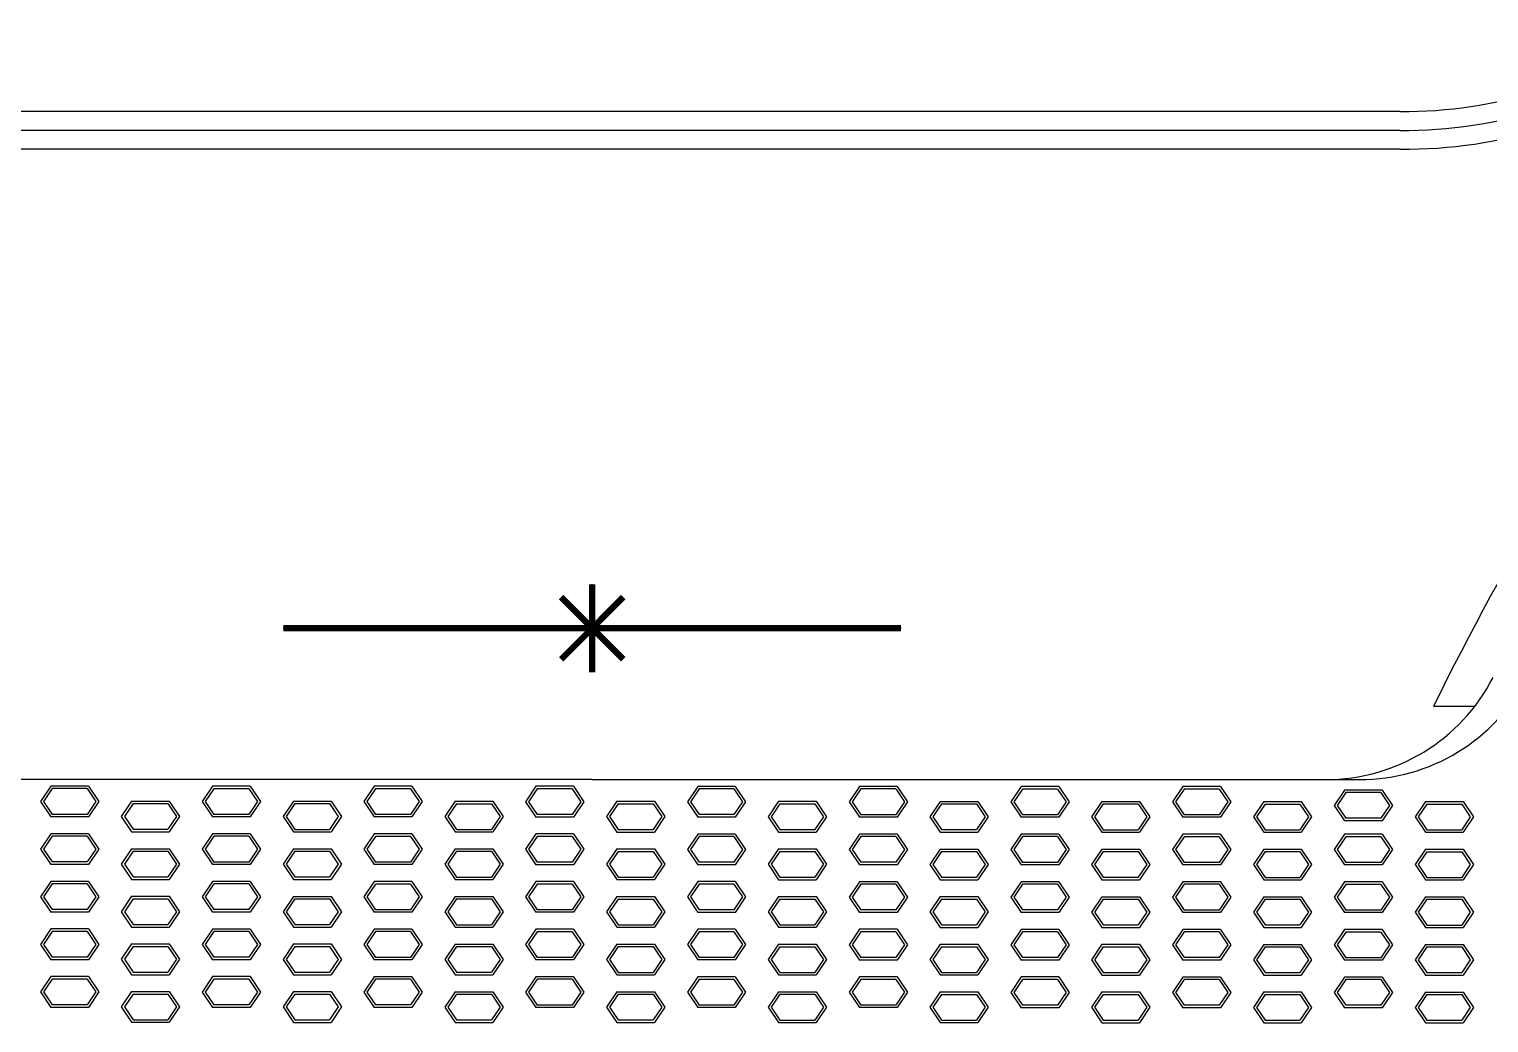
# Model space of a CAD drawing. Header units: millimetres. Extents: x 168688 to 2678837, y 85399 to 2034583.
# Drawn here: x 350536 to 466818, y 1687610 to 1766730 of the extents above; entities that cross this region are included whole.
import ezdxf

# ---------------------------------------------------------------- set-up
doc = ezdxf.new("R2010")
doc.units = ezdxf.units.MM

msp = doc.modelspace()

# ---------------------------------------------------------------- linework, layer by layer
for p, q in [((459755, 1760170), (330722, 1760170)), ((459752, 1758670), (330719, 1758670)), ((459749, 1757170), (330716, 1757170)), ((395390, 1719030), (395390, 1722530)), ((395390, 1719030), (395390, 1722530)), ((395390, 1719030), (392915, 1721505)), ((395390, 1719030), (397865, 1721505)), ((395390, 1719030), (370778, 1719030)), ((395390, 1719030), (392915, 1716555)), ((395390, 1719030), (395390, 1719030)), ((395390, 1719030), (395390, 1715530)), ((395390, 1719030), (395390, 1719030)), ((395390, 1719030), (420002, 1719030)), ((395390, 1719030), (395390, 1715530)), ((395390, 1719030), (397865, 1716555)), ((462414, 1712820), (465705, 1712820)), ((395390, 1706975), (334234, 1706975)), ((352259, 1706456), (351436, 1705232)), ((352366, 1706256), (351677, 1705232)), ((355256, 1706456), (352259, 1706456)), ((355149, 1706256), (352366, 1706256)), ((355149, 1706256), (355838, 1705232)), ((355256, 1706456), (356079, 1705232)), ((365143, 1706451), (364319, 1705227)), ((365249, 1706251), (364560, 1705227)), ((368140, 1706451), (365143, 1706451)), ((368033, 1706251), (365249, 1706251)), ((368033, 1706251), (368722, 1705227)), ((368140, 1706451), (368963, 1705227)), ((378026, 1706446), (377203, 1705222)), ((378133, 1706246), (377444, 1705222)), ((381023, 1706446), (378026, 1706446)), ((380917, 1706246), (378133, 1706246)), ((380917, 1706246), (381605, 1705222)), ((381023, 1706446), (381846, 1705222)), ((390910, 1706441), (390086, 1705217)), ((391016, 1706241), (390327, 1705217)), ((393907, 1706441), (390910, 1706441)), ((393800, 1706241), (391016, 1706241)), ((393800, 1706241), (394489, 1705217)), ((393907, 1706441), (394730, 1705217)), ((395390, 1706975), (456546, 1706975)), ((403793, 1706436), (402970, 1705212)), ((403900, 1706236), (403211, 1705212)), ((406790, 1706436), (403793, 1706436)), ((406684, 1706236), (403900, 1706236)), ((406684, 1706236), (407372, 1705212)), ((406790, 1706436), (407613, 1705212)), ((416677, 1706431), (415853, 1705207)), ((416783, 1706231), (416094, 1705207)), ((419674, 1706431), (416677, 1706431)), ((419567, 1706231), (416783, 1706231)), ((419567, 1706231), (420256, 1705207)), ((419674, 1706431), (420497, 1705207)), ((429560, 1706426), (428737, 1705202)), ((429667, 1706226), (428978, 1705202)), ((432557, 1706426), (429560, 1706426)), ((432451, 1706226), (429667, 1706226)), ((432451, 1706226), (433139, 1705202)), ((432557, 1706426), (433380, 1705202)), ((442444, 1706421), (441620, 1705197)), ((442550, 1706221), (441861, 1705197)), ((445441, 1706421), (442444, 1706421)), ((445334, 1706221), (442550, 1706221)), ((445334, 1706221), (446023, 1705197)), ((445441, 1706421), (446264, 1705197)), ((455327, 1706140), (454504, 1704916)), ((455434, 1705940), (454745, 1704916)), ((458324, 1706140), (455327, 1706140)), ((458218, 1705940), (455434, 1705940)), ((458218, 1705940), (458906, 1704916)), ((458324, 1706140), (459147, 1704916)), ((351436, 1705232), (352259, 1704008)), ((351677, 1705232), (352366, 1704208)), ((355838, 1705232), (355149, 1704208)), ((356079, 1705232), (355256, 1704008)), ((358699, 1705266), (357876, 1704042)), ((358806, 1705066), (358117, 1704042)), ((358699, 1705266), (361696, 1705266)), ((358806, 1705066), (361590, 1705066)), ((361590, 1705066), (362278, 1704042)), ((361696, 1705266), (362519, 1704042)), ((364319, 1705227), (365143, 1704003)), ((364560, 1705227), (365249, 1704203)), ((368722, 1705227), (368033, 1704203)), ((368963, 1705227), (368140, 1704003)), ((371583, 1705261), (370759, 1704037)), ((371689, 1705061), (371000, 1704037)), ((371583, 1705261), (374580, 1705261)), ((371689, 1705061), (374473, 1705061)), ((374473, 1705061), (375162, 1704037)), ((374580, 1705261), (375403, 1704037)), ((377203, 1705222), (378026, 1703998)), ((377444, 1705222), (378133, 1704198)), ((381605, 1705222), (380917, 1704198)), ((381846, 1705222), (381023, 1703998)), ((384466, 1705256), (383643, 1704032)), ((384573, 1705056), (383884, 1704032)), ((384466, 1705256), (387463, 1705256)), ((384573, 1705056), (387357, 1705056)), ((387357, 1705056), (388045, 1704032)), ((387463, 1705256), (388286, 1704032)), ((390086, 1705217), (390910, 1703993)), ((390327, 1705217), (391016, 1704193)), ((394489, 1705217), (393800, 1704193)), ((394730, 1705217), (393907, 1703993)), ((397350, 1705251), (396526, 1704027)), ((397456, 1705051), (396767, 1704027)), ((397350, 1705251), (400347, 1705251)), ((397456, 1705051), (400240, 1705051)), ((400240, 1705051), (400929, 1704027)), ((400347, 1705251), (401170, 1704027)), ((402970, 1705212), (403793, 1703988)), ((403211, 1705212), (403900, 1704188)), ((407372, 1705212), (406684, 1704188)), ((407613, 1705212), (406790, 1703988)), ((410233, 1705246), (409410, 1704022)), ((410340, 1705046), (409651, 1704022)), ((410233, 1705246), (413230, 1705246)), ((410340, 1705046), (413124, 1705046)), ((413124, 1705046), (413812, 1704022)), ((413230, 1705246), (414053, 1704022)), ((415853, 1705207), (416677, 1703983)), ((416094, 1705207), (416783, 1704183)), ((420256, 1705207), (419567, 1704183)), ((420497, 1705207), (419674, 1703983)), ((423117, 1705241), (422293, 1704017)), ((423223, 1705041), (422534, 1704017)), ((423117, 1705241), (426114, 1705241)), ((423223, 1705041), (426007, 1705041)), ((426007, 1705041), (426696, 1704017)), ((426114, 1705241), (426937, 1704017)), ((428737, 1705202), (429560, 1703978)), ((428978, 1705202), (429667, 1704178)), ((433139, 1705202), (432451, 1704178)), ((433380, 1705202), (432557, 1703978)), ((436000, 1705236), (435177, 1704012)), ((436107, 1705036), (435418, 1704012)), ((436000, 1705236), (438997, 1705236)), ((436107, 1705036), (438891, 1705036)), ((438891, 1705036), (439579, 1704012)), ((438997, 1705236), (439820, 1704012)), ((441620, 1705197), (442444, 1703973)), ((441861, 1705197), (442550, 1704173)), ((446023, 1705197), (445334, 1704173)), ((446264, 1705197), (445441, 1703973)), ((448884, 1705231), (448060, 1704007)), ((448990, 1705031), (448301, 1704007)), ((448884, 1705231), (451881, 1705231)), ((448990, 1705031), (451774, 1705031)), ((451774, 1705031), (452463, 1704007)), ((451881, 1705231), (452704, 1704007)), ((454504, 1704916), (455327, 1703692)), ((454745, 1704916), (455434, 1703892)), ((458906, 1704916), (458218, 1703892)), ((459147, 1704916), (458324, 1703692)), ((461767, 1705226), (460944, 1704002)), ((461874, 1705026), (461185, 1704002)), ((461767, 1705226), (464764, 1705226)), ((461874, 1705026), (464658, 1705026)), ((464658, 1705026), (465346, 1704002)), ((464764, 1705226), (465587, 1704002)), ((355256, 1704008), (352259, 1704008)), ((355149, 1704208), (352366, 1704208)), ((357876, 1704042), (358699, 1702817)), ((358117, 1704042), (358806, 1703017)), ((362278, 1704042), (361590, 1703017)), ((362519, 1704042), (361696, 1702817)), ((368140, 1704003), (365143, 1704003)), ((368033, 1704203), (365249, 1704203)), ((370759, 1704037), (371583, 1702813)), ((371000, 1704037), (371689, 1703013)), ((375162, 1704037), (374473, 1703013)), ((375403, 1704037), (374580, 1702813)), ((381023, 1703998), (378026, 1703998)), ((380917, 1704198), (378133, 1704198)), ((383643, 1704032), (384466, 1702808)), ((383884, 1704032), (384573, 1703008)), ((388045, 1704032), (387357, 1703008)), ((388286, 1704032), (387463, 1702808)), ((393907, 1703993), (390910, 1703993)), ((393800, 1704193), (391016, 1704193)), ((396526, 1704027), (397350, 1702803)), ((396767, 1704027), (397456, 1703003)), ((400929, 1704027), (400240, 1703003)), ((401170, 1704027), (400347, 1702803)), ((406790, 1703988), (403793, 1703988)), ((406684, 1704188), (403900, 1704188)), ((409410, 1704022), (410233, 1702798)), ((409651, 1704022), (410340, 1702998)), ((413812, 1704022), (413124, 1702998)), ((414053, 1704022), (413230, 1702798)), ((419674, 1703983), (416677, 1703983)), ((419567, 1704183), (416783, 1704183)), ((422293, 1704017), (423117, 1702793)), ((422534, 1704017), (423223, 1702993)), ((426696, 1704017), (426007, 1702993)), ((426937, 1704017), (426114, 1702793)), ((432557, 1703978), (429560, 1703978)), ((432451, 1704178), (429667, 1704178)), ((435177, 1704012), (436000, 1702788)), ((435418, 1704012), (436107, 1702988)), ((439579, 1704012), (438891, 1702988)), ((439820, 1704012), (438997, 1702788)), ((445441, 1703973), (442444, 1703973)), ((445334, 1704173), (442550, 1704173)), ((448060, 1704007), (448884, 1702783)), ((448301, 1704007), (448990, 1702983)), ((452463, 1704007), (451774, 1702983)), ((452704, 1704007), (451881, 1702783)), ((458324, 1703692), (455327, 1703692)), ((458218, 1703892), (455434, 1703892)), ((460944, 1704002), (461767, 1702778)), ((461185, 1704002), (461874, 1702978)), ((465346, 1704002), (464658, 1702978)), ((465587, 1704002), (464764, 1702778)), ((352259, 1702664), (351436, 1701440)), ((352366, 1702464), (351677, 1701440)), ((355256, 1702664), (352259, 1702664)), ((355149, 1702464), (352366, 1702464)), ((355149, 1702464), (355838, 1701440)), ((355256, 1702664), (356079, 1701440)), ((358699, 1702817), (361696, 1702817)), ((358806, 1703017), (361590, 1703017)), ((365143, 1702659), (364319, 1701435)), ((365249, 1702459), (364560, 1701435)), ((368140, 1702659), (365143, 1702659)), ((368033, 1702459), (365249, 1702459)), ((368033, 1702459), (368722, 1701435)), ((368140, 1702659), (368963, 1701435)), ((371583, 1702813), (374580, 1702813)), ((371689, 1703013), (374473, 1703013)), ((378026, 1702654), (377203, 1701430)), ((378133, 1702454), (377444, 1701430)), ((381023, 1702654), (378026, 1702654)), ((380917, 1702454), (378133, 1702454)), ((380917, 1702454), (381605, 1701430)), ((381023, 1702654), (381846, 1701430)), ((384466, 1702808), (387463, 1702808)), ((384573, 1703008), (387357, 1703008)), ((390910, 1702649), (390086, 1701425)), ((391016, 1702449), (390327, 1701425)), ((393907, 1702649), (390910, 1702649)), ((393800, 1702449), (391016, 1702449)), ((393800, 1702449), (394489, 1701425)), ((393907, 1702649), (394730, 1701425)), ((397350, 1702803), (400347, 1702803)), ((397456, 1703003), (400240, 1703003)), ((403793, 1702644), (402970, 1701420)), ((403900, 1702444), (403211, 1701420)), ((406790, 1702644), (403793, 1702644)), ((406684, 1702444), (403900, 1702444)), ((406684, 1702444), (407372, 1701420)), ((406790, 1702644), (407613, 1701420)), ((410233, 1702798), (413230, 1702798)), ((410340, 1702998), (413124, 1702998)), ((416677, 1702639), (415853, 1701415)), ((416783, 1702439), (416094, 1701415)), ((419674, 1702639), (416677, 1702639)), ((419567, 1702439), (416783, 1702439)), ((419567, 1702439), (420256, 1701415)), ((419674, 1702639), (420497, 1701415)), ((423117, 1702793), (426114, 1702793)), ((423223, 1702993), (426007, 1702993)), ((429560, 1702634), (428737, 1701410)), ((429667, 1702434), (428978, 1701410)), ((432557, 1702634), (429560, 1702634)), ((432451, 1702434), (429667, 1702434)), ((432451, 1702434), (433139, 1701410)), ((432557, 1702634), (433380, 1701410)), ((436000, 1702788), (438997, 1702788)), ((436107, 1702988), (438891, 1702988)), ((442444, 1702629), (441620, 1701405)), ((442550, 1702429), (441861, 1701405)), ((445441, 1702629), (442444, 1702629)), ((445334, 1702429), (442550, 1702429)), ((445334, 1702429), (446023, 1701405)), ((445441, 1702629), (446264, 1701405)), ((448884, 1702783), (451881, 1702783)), ((448990, 1702983), (451774, 1702983)), ((455327, 1702624), (454504, 1701400)), ((455434, 1702424), (454745, 1701400)), ((458324, 1702624), (455327, 1702624)), ((458218, 1702424), (455434, 1702424)), ((458218, 1702424), (458906, 1701400)), ((458324, 1702624), (459147, 1701400)), ((461767, 1702778), (464764, 1702778)), ((461874, 1702978), (464658, 1702978)), ((351436, 1701440), (352259, 1700216)), ((351677, 1701440), (352366, 1700416)), ((355838, 1701440), (355149, 1700416)), ((356079, 1701440), (355256, 1700216)), ((358699, 1701474), (357876, 1700250)), ((358806, 1701274), (358117, 1700250)), ((358699, 1701474), (361696, 1701474)), ((358806, 1701274), (361590, 1701274)), ((361590, 1701274), (362278, 1700250)), ((361696, 1701474), (362519, 1700250)), ((364319, 1701435), (365143, 1700211)), ((364560, 1701435), (365249, 1700411)), ((368722, 1701435), (368033, 1700411)), ((368963, 1701435), (368140, 1700211)), ((371583, 1701469), (370759, 1700245)), ((371689, 1701269), (371000, 1700245)), ((371583, 1701469), (374580, 1701469)), ((371689, 1701269), (374473, 1701269)), ((374473, 1701269), (375162, 1700245)), ((374580, 1701469), (375403, 1700245)), ((377203, 1701430), (378026, 1700206)), ((377444, 1701430), (378133, 1700406)), ((381605, 1701430), (380917, 1700406)), ((381846, 1701430), (381023, 1700206)), ((384466, 1701464), (383643, 1700240)), ((384573, 1701264), (383884, 1700240)), ((384466, 1701464), (387463, 1701464)), ((384573, 1701264), (387357, 1701264)), ((387357, 1701264), (388045, 1700240)), ((387463, 1701464), (388286, 1700240)), ((390086, 1701425), (390910, 1700201)), ((390327, 1701425), (391016, 1700401)), ((394489, 1701425), (393800, 1700401)), ((394730, 1701425), (393907, 1700201)), ((397350, 1701459), (396526, 1700235)), ((397456, 1701259), (396767, 1700235)), ((397350, 1701459), (400347, 1701459)), ((397456, 1701259), (400240, 1701259)), ((400240, 1701259), (400929, 1700235)), ((400347, 1701459), (401170, 1700235)), ((402970, 1701420), (403793, 1700196)), ((403211, 1701420), (403900, 1700396)), ((407372, 1701420), (406684, 1700396)), ((407613, 1701420), (406790, 1700196)), ((410233, 1701454), (409410, 1700230)), ((410340, 1701254), (409651, 1700230)), ((410233, 1701454), (413230, 1701454)), ((410340, 1701254), (413124, 1701254)), ((413124, 1701254), (413812, 1700230)), ((413230, 1701454), (414053, 1700230)), ((415853, 1701415), (416677, 1700191)), ((416094, 1701415), (416783, 1700391)), ((420256, 1701415), (419567, 1700391)), ((420497, 1701415), (419674, 1700191)), ((423117, 1701449), (422293, 1700225)), ((423223, 1701249), (422534, 1700225)), ((423117, 1701449), (426114, 1701449)), ((423223, 1701249), (426007, 1701249)), ((426007, 1701249), (426696, 1700225)), ((426114, 1701449), (426937, 1700225)), ((428737, 1701410), (429560, 1700186)), ((428978, 1701410), (429667, 1700386)), ((433139, 1701410), (432451, 1700386)), ((433380, 1701410), (432557, 1700186)), ((436000, 1701444), (435177, 1700220)), ((436107, 1701244), (435418, 1700220)), ((436000, 1701444), (438997, 1701444)), ((436107, 1701244), (438891, 1701244)), ((438891, 1701244), (439579, 1700220)), ((438997, 1701444), (439820, 1700220)), ((441620, 1701405), (442444, 1700181)), ((441861, 1701405), (442550, 1700381)), ((446023, 1701405), (445334, 1700381)), ((446264, 1701405), (445441, 1700181)), ((448884, 1701439), (448060, 1700215)), ((448990, 1701239), (448301, 1700215)), ((448884, 1701439), (451881, 1701439)), ((448990, 1701239), (451774, 1701239)), ((451774, 1701239), (452463, 1700215)), ((451881, 1701439), (452704, 1700215)), ((454504, 1701400), (455327, 1700176)), ((454745, 1701400), (455434, 1700376)), ((458906, 1701400), (458218, 1700376)), ((459147, 1701400), (458324, 1700176)), ((461767, 1701434), (460944, 1700210)), ((461874, 1701234), (461185, 1700210)), ((461767, 1701434), (464764, 1701434)), ((461874, 1701234), (464658, 1701234)), ((464658, 1701234), (465346, 1700210)), ((464764, 1701434), (465587, 1700210)), ((355256, 1700216), (352259, 1700216)), ((355149, 1700416), (352366, 1700416)), ((357876, 1700250), (358699, 1699026)), ((358117, 1700250), (358806, 1699226)), ((362278, 1700250), (361590, 1699226)), ((362519, 1700250), (361696, 1699026)), ((368140, 1700211), (365143, 1700211)), ((368033, 1700411), (365249, 1700411)), ((370759, 1700245), (371583, 1699021)), ((371000, 1700245), (371689, 1699221)), ((375162, 1700245), (374473, 1699221)), ((375403, 1700245), (374580, 1699021)), ((381023, 1700206), (378026, 1700206)), ((380917, 1700406), (378133, 1700406)), ((383643, 1700240), (384466, 1699016)), ((383884, 1700240), (384573, 1699216)), ((388045, 1700240), (387357, 1699216)), ((388286, 1700240), (387463, 1699016)), ((393907, 1700201), (390910, 1700201)), ((393800, 1700401), (391016, 1700401)), ((396526, 1700235), (397350, 1699011)), ((396767, 1700235), (397456, 1699211)), ((400929, 1700235), (400240, 1699211)), ((401170, 1700235), (400347, 1699011)), ((406790, 1700196), (403793, 1700196)), ((406684, 1700396), (403900, 1700396)), ((409410, 1700230), (410233, 1699006)), ((409651, 1700230), (410340, 1699206)), ((413812, 1700230), (413124, 1699206)), ((414053, 1700230), (413230, 1699006)), ((419674, 1700191), (416677, 1700191)), ((419567, 1700391), (416783, 1700391)), ((422293, 1700225), (423117, 1699001)), ((422534, 1700225), (423223, 1699201)), ((426696, 1700225), (426007, 1699201)), ((426937, 1700225), (426114, 1699001)), ((432557, 1700186), (429560, 1700186)), ((432451, 1700386), (429667, 1700386)), ((435177, 1700220), (436000, 1698996)), ((435418, 1700220), (436107, 1699196)), ((439579, 1700220), (438891, 1699196)), ((439820, 1700220), (438997, 1698996)), ((445441, 1700181), (442444, 1700181)), ((445334, 1700381), (442550, 1700381)), ((448060, 1700215), (448884, 1698991)), ((448301, 1700215), (448990, 1699191)), ((452463, 1700215), (451774, 1699191)), ((452704, 1700215), (451881, 1698991)), ((458324, 1700176), (455327, 1700176)), ((458218, 1700376), (455434, 1700376)), ((460944, 1700210), (461767, 1698986)), ((461185, 1700210), (461874, 1699186)), ((465346, 1700210), (464658, 1699186)), ((465587, 1700210), (464764, 1698986)), ((358699, 1699026), (361696, 1699026)), ((358806, 1699226), (361590, 1699226)), ((371583, 1699021), (374580, 1699021)), ((371689, 1699221), (374473, 1699221)), ((384466, 1699016), (387463, 1699016)), ((384573, 1699216), (387357, 1699216)), ((397350, 1699011), (400347, 1699011)), ((397456, 1699211), (400240, 1699211)), ((410233, 1699006), (413230, 1699006)), ((410340, 1699206), (413124, 1699206)), ((423117, 1699001), (426114, 1699001)), ((423223, 1699201), (426007, 1699201)), ((436000, 1698996), (438997, 1698996)), ((436107, 1699196), (438891, 1699196)), ((448884, 1698991), (451881, 1698991)), ((448990, 1699191), (451774, 1699191)), ((461767, 1698986), (464764, 1698986)), ((461874, 1699186), (464658, 1699186)), ((352259, 1698872), (351436, 1697648)), ((352366, 1698672), (351677, 1697648)), ((355256, 1698872), (352259, 1698872)), ((355149, 1698672), (352366, 1698672)), ((355149, 1698672), (355838, 1697648)), ((355256, 1698872), (356079, 1697648)), ((365143, 1698867), (364319, 1697643)), ((365249, 1698667), (364560, 1697643)), ((368140, 1698867), (365143, 1698867)), ((368033, 1698667), (365249, 1698667)), ((368033, 1698667), (368722, 1697643)), ((368140, 1698867), (368963, 1697643)), ((378026, 1698862), (377203, 1697638)), ((378133, 1698662), (377444, 1697638)), ((381023, 1698862), (378026, 1698862)), ((380917, 1698662), (378133, 1698662)), ((380917, 1698662), (381605, 1697638)), ((381023, 1698862), (381846, 1697638)), ((390910, 1698857), (390086, 1697633)), ((391016, 1698657), (390327, 1697633)), ((393907, 1698857), (390910, 1698857)), ((393800, 1698657), (391016, 1698657)), ((393800, 1698657), (394489, 1697633)), ((393907, 1698857), (394730, 1697633)), ((403793, 1698852), (402970, 1697628)), ((403900, 1698652), (403211, 1697628)), ((406790, 1698852), (403793, 1698852)), ((406684, 1698652), (403900, 1698652)), ((406684, 1698652), (407372, 1697628)), ((406790, 1698852), (407613, 1697628)), ((416677, 1698847), (415853, 1697623)), ((416783, 1698647), (416094, 1697623)), ((419674, 1698847), (416677, 1698847)), ((419567, 1698647), (416783, 1698647)), ((419567, 1698647), (420256, 1697623)), ((419674, 1698847), (420497, 1697623)), ((429560, 1698842), (428737, 1697618)), ((429667, 1698642), (428978, 1697618)), ((432557, 1698842), (429560, 1698842)), ((432451, 1698642), (429667, 1698642)), ((432451, 1698642), (433139, 1697618)), ((432557, 1698842), (433380, 1697618)), ((442444, 1698837), (441620, 1697613)), ((442550, 1698637), (441861, 1697613)), ((445441, 1698837), (442444, 1698837)), ((445334, 1698637), (442550, 1698637)), ((445334, 1698637), (446023, 1697613)), ((445441, 1698837), (446264, 1697613)), ((455327, 1698832), (454504, 1697608)), ((455434, 1698632), (454745, 1697608)), ((458324, 1698832), (455327, 1698832)), ((458218, 1698632), (455434, 1698632)), ((458218, 1698632), (458906, 1697608)), ((458324, 1698832), (459147, 1697608)), ((351436, 1697648), (352259, 1696424)), ((351677, 1697648), (352366, 1696624)), ((355149, 1696624), (352366, 1696624)), ((355838, 1697648), (355149, 1696624)), ((356079, 1697648), (355256, 1696424)), ((358699, 1697682), (357876, 1696458)), ((358806, 1697482), (358117, 1696458)), ((358699, 1697682), (361696, 1697682)), ((358806, 1697482), (361590, 1697482)), ((361590, 1697482), (362278, 1696458)), ((361696, 1697682), (362519, 1696458)), ((364319, 1697643), (365143, 1696419)), ((364560, 1697643), (365249, 1696619)), ((368033, 1696619), (365249, 1696619)), ((368722, 1697643), (368033, 1696619)), ((368963, 1697643), (368140, 1696419)), ((371583, 1697677), (370759, 1696453)), ((371689, 1697477), (371000, 1696453)), ((371583, 1697677), (374580, 1697677)), ((371689, 1697477), (374473, 1697477)), ((374473, 1697477), (375162, 1696453)), ((374580, 1697677), (375403, 1696453)), ((377203, 1697638), (378026, 1696414)), ((377444, 1697638), (378133, 1696614)), ((380917, 1696614), (378133, 1696614)), ((381605, 1697638), (380917, 1696614)), ((381846, 1697638), (381023, 1696414)), ((384466, 1697672), (383643, 1696448)), ((384573, 1697472), (383884, 1696448)), ((384466, 1697672), (387463, 1697672)), ((384573, 1697472), (387357, 1697472)), ((387357, 1697472), (388045, 1696448)), ((387463, 1697672), (388286, 1696448)), ((390086, 1697633), (390910, 1696409)), ((390327, 1697633), (391016, 1696609)), ((393800, 1696609), (391016, 1696609)), ((394489, 1697633), (393800, 1696609)), ((394730, 1697633), (393907, 1696409)), ((397350, 1697667), (396526, 1696443)), ((397456, 1697467), (396767, 1696443)), ((397350, 1697667), (400347, 1697667)), ((397456, 1697467), (400240, 1697467)), ((400240, 1697467), (400929, 1696443)), ((400347, 1697667), (401170, 1696443)), ((402970, 1697628), (403793, 1696404)), ((403211, 1697628), (403900, 1696604)), ((406684, 1696604), (403900, 1696604)), ((407372, 1697628), (406684, 1696604)), ((407613, 1697628), (406790, 1696404)), ((410233, 1697662), (409410, 1696438)), ((410340, 1697462), (409651, 1696438)), ((410233, 1697662), (413230, 1697662)), ((410340, 1697462), (413124, 1697462)), ((413124, 1697462), (413812, 1696438)), ((413230, 1697662), (414053, 1696438)), ((415853, 1697623), (416677, 1696399)), ((416094, 1697623), (416783, 1696599)), ((419567, 1696599), (416783, 1696599)), ((420256, 1697623), (419567, 1696599)), ((420497, 1697623), (419674, 1696399)), ((423117, 1697657), (422293, 1696433)), ((423223, 1697457), (422534, 1696433)), ((423117, 1697657), (426114, 1697657)), ((423223, 1697457), (426007, 1697457)), ((426007, 1697457), (426696, 1696433)), ((426114, 1697657), (426937, 1696433)), ((428737, 1697618), (429560, 1696394)), ((428978, 1697618), (429667, 1696594)), ((432451, 1696594), (429667, 1696594)), ((433139, 1697618), (432451, 1696594)), ((433380, 1697618), (432557, 1696394)), ((436000, 1697652), (435177, 1696428)), ((436107, 1697452), (435418, 1696428)), ((436000, 1697652), (438997, 1697652)), ((436107, 1697452), (438891, 1697452)), ((438891, 1697452), (439579, 1696428)), ((438997, 1697652), (439820, 1696428)), ((441620, 1697613), (442444, 1696389)), ((441861, 1697613), (442550, 1696589)), ((445334, 1696589), (442550, 1696589)), ((446023, 1697613), (445334, 1696589)), ((446264, 1697613), (445441, 1696389)), ((448884, 1697647), (448060, 1696423)), ((448990, 1697447), (448301, 1696423)), ((448884, 1697647), (451881, 1697647)), ((448990, 1697447), (451774, 1697447)), ((451774, 1697447), (452463, 1696423)), ((451881, 1697647), (452704, 1696423)), ((454504, 1697608), (455327, 1696384)), ((454745, 1697608), (455434, 1696584)), ((458218, 1696584), (455434, 1696584)), ((458906, 1697608), (458218, 1696584)), ((459147, 1697608), (458324, 1696384)), ((461767, 1697642), (460944, 1696418)), ((461874, 1697442), (461185, 1696418)), ((461767, 1697642), (464764, 1697642)), ((461874, 1697442), (464658, 1697442)), ((464658, 1697442), (465346, 1696418)), ((464764, 1697642), (465587, 1696418)), ((355256, 1696424), (352259, 1696424)), ((357876, 1696458), (358699, 1695234)), ((358117, 1696458), (358806, 1695434)), ((358806, 1695434), (361590, 1695434)), ((362278, 1696458), (361590, 1695434)), ((362519, 1696458), (361696, 1695234)), ((368140, 1696419), (365143, 1696419)), ((370759, 1696453), (371583, 1695229)), ((371000, 1696453), (371689, 1695429)), ((371689, 1695429), (374473, 1695429)), ((375162, 1696453), (374473, 1695429)), ((375403, 1696453), (374580, 1695229)), ((381023, 1696414), (378026, 1696414)), ((383643, 1696448), (384466, 1695224)), ((383884, 1696448), (384573, 1695424)), ((384573, 1695424), (387357, 1695424)), ((388045, 1696448), (387357, 1695424)), ((388286, 1696448), (387463, 1695224)), ((393907, 1696409), (390910, 1696409)), ((396526, 1696443), (397350, 1695219)), ((396767, 1696443), (397456, 1695419)), ((397456, 1695419), (400240, 1695419)), ((400929, 1696443), (400240, 1695419)), ((401170, 1696443), (400347, 1695219)), ((406790, 1696404), (403793, 1696404)), ((409410, 1696438), (410233, 1695214)), ((409651, 1696438), (410340, 1695414)), ((410340, 1695414), (413124, 1695414)), ((413812, 1696438), (413124, 1695414)), ((414053, 1696438), (413230, 1695214)), ((419674, 1696399), (416677, 1696399)), ((422293, 1696433), (423117, 1695209)), ((422534, 1696433), (423223, 1695409)), ((423223, 1695409), (426007, 1695409)), ((426696, 1696433), (426007, 1695409)), ((426937, 1696433), (426114, 1695209)), ((432557, 1696394), (429560, 1696394)), ((435177, 1696428), (436000, 1695204)), ((435418, 1696428), (436107, 1695404)), ((436107, 1695404), (438891, 1695404)), ((439579, 1696428), (438891, 1695404)), ((439820, 1696428), (438997, 1695204)), ((445441, 1696389), (442444, 1696389)), ((448060, 1696423), (448884, 1695199)), ((448301, 1696423), (448990, 1695399)), ((448990, 1695399), (451774, 1695399)), ((452463, 1696423), (451774, 1695399)), ((452704, 1696423), (451881, 1695199)), ((458324, 1696384), (455327, 1696384)), ((460944, 1696418), (461767, 1695194)), ((461185, 1696418), (461874, 1695394)), ((465346, 1696418), (464658, 1695394)), ((465587, 1696418), (464764, 1695194)), ((352259, 1695080), (351436, 1693856)), ((352366, 1694880), (351677, 1693856)), ((355256, 1695080), (352259, 1695080)), ((355149, 1694880), (352366, 1694880)), ((355149, 1694880), (355838, 1693856)), ((355256, 1695080), (356079, 1693856)), ((358699, 1695234), (361696, 1695234)), ((365143, 1695075), (364319, 1693851)), ((365249, 1694875), (364560, 1693851)), ((368140, 1695075), (365143, 1695075)), ((368033, 1694875), (365249, 1694875)), ((368033, 1694875), (368722, 1693851)), ((368140, 1695075), (368963, 1693851)), ((371583, 1695229), (374580, 1695229)), ((378026, 1695070), (377203, 1693846)), ((378133, 1694870), (377444, 1693846)), ((381023, 1695070), (378026, 1695070)), ((380917, 1694870), (378133, 1694870)), ((380917, 1694870), (381605, 1693846)), ((381023, 1695070), (381846, 1693846)), ((384466, 1695224), (387463, 1695224)), ((390910, 1695065), (390086, 1693841)), ((391016, 1694865), (390327, 1693841)), ((393907, 1695065), (390910, 1695065)), ((393800, 1694865), (391016, 1694865)), ((393800, 1694865), (394489, 1693841)), ((393907, 1695065), (394730, 1693841)), ((397350, 1695219), (400347, 1695219)), ((403793, 1695060), (402970, 1693836)), ((403900, 1694860), (403211, 1693836)), ((406790, 1695060), (403793, 1695060)), ((406684, 1694860), (403900, 1694860)), ((406684, 1694860), (407372, 1693836)), ((406790, 1695060), (407613, 1693836)), ((410233, 1695214), (413230, 1695214)), ((416677, 1695055), (415853, 1693831)), ((416783, 1694855), (416094, 1693831)), ((419674, 1695055), (416677, 1695055)), ((419567, 1694855), (416783, 1694855)), ((419567, 1694855), (420256, 1693831)), ((419674, 1695055), (420497, 1693831)), ((423117, 1695209), (426114, 1695209)), ((429560, 1695050), (428737, 1693826)), ((429667, 1694850), (428978, 1693826)), ((432557, 1695050), (429560, 1695050)), ((432451, 1694850), (429667, 1694850)), ((432451, 1694850), (433139, 1693826)), ((432557, 1695050), (433380, 1693826)), ((436000, 1695204), (438997, 1695204)), ((442444, 1695045), (441620, 1693821)), ((442550, 1694845), (441861, 1693821)), ((445441, 1695045), (442444, 1695045)), ((445334, 1694845), (442550, 1694845)), ((445334, 1694845), (446023, 1693821)), ((445441, 1695045), (446264, 1693821)), ((448884, 1695199), (451881, 1695199)), ((455327, 1695040), (454504, 1693816)), ((455434, 1694840), (454745, 1693816)), ((458324, 1695040), (455327, 1695040)), ((458218, 1694840), (455434, 1694840)), ((458218, 1694840), (458906, 1693816)), ((458324, 1695040), (459147, 1693816)), ((461767, 1695194), (464764, 1695194)), ((461874, 1695394), (464658, 1695394)), ((351436, 1693856), (352259, 1692632)), ((351677, 1693856), (352366, 1692832)), ((355838, 1693856), (355149, 1692832)), ((356079, 1693856), (355256, 1692632)), ((358699, 1693890), (357876, 1692666)), ((358806, 1693690), (358117, 1692666)), ((358699, 1693890), (361696, 1693890)), ((358806, 1693690), (361590, 1693690)), ((361590, 1693690), (362278, 1692666)), ((361696, 1693890), (362519, 1692666)), ((364319, 1693851), (365143, 1692627)), ((364560, 1693851), (365249, 1692827)), ((368722, 1693851), (368033, 1692827)), ((368963, 1693851), (368140, 1692627)), ((371583, 1693885), (370759, 1692661)), ((371689, 1693685), (371000, 1692661)), ((371583, 1693885), (374580, 1693885)), ((371689, 1693685), (374473, 1693685)), ((374473, 1693685), (375162, 1692661)), ((374580, 1693885), (375403, 1692661)), ((377203, 1693846), (378026, 1692622)), ((377444, 1693846), (378133, 1692822)), ((381605, 1693846), (380917, 1692822)), ((381846, 1693846), (381023, 1692622)), ((384466, 1693880), (383643, 1692656)), ((384573, 1693680), (383884, 1692656)), ((384466, 1693880), (387463, 1693880)), ((384573, 1693680), (387357, 1693680)), ((387357, 1693680), (388045, 1692656)), ((387463, 1693880), (388286, 1692656)), ((390086, 1693841), (390910, 1692617)), ((390327, 1693841), (391016, 1692817)), ((394489, 1693841), (393800, 1692817)), ((394730, 1693841), (393907, 1692617)), ((397350, 1693875), (396526, 1692651)), ((397456, 1693675), (396767, 1692651)), ((397350, 1693875), (400347, 1693875)), ((397456, 1693675), (400240, 1693675)), ((400240, 1693675), (400929, 1692651)), ((400347, 1693875), (401170, 1692651)), ((402970, 1693836), (403793, 1692612)), ((403211, 1693836), (403900, 1692812)), ((407372, 1693836), (406684, 1692812)), ((407613, 1693836), (406790, 1692612)), ((410233, 1693870), (409410, 1692646)), ((410340, 1693670), (409651, 1692646)), ((410233, 1693870), (413230, 1693870)), ((410340, 1693670), (413124, 1693670)), ((413124, 1693670), (413812, 1692646)), ((413230, 1693870), (414053, 1692646)), ((415853, 1693831), (416677, 1692607)), ((416094, 1693831), (416783, 1692807)), ((420256, 1693831), (419567, 1692807)), ((420497, 1693831), (419674, 1692607)), ((423117, 1693865), (422293, 1692641)), ((423223, 1693665), (422534, 1692641)), ((423117, 1693865), (426114, 1693865)), ((423223, 1693665), (426007, 1693665)), ((426007, 1693665), (426696, 1692641)), ((426114, 1693865), (426937, 1692641)), ((428737, 1693826), (429560, 1692602)), ((428978, 1693826), (429667, 1692802)), ((433139, 1693826), (432451, 1692802)), ((433380, 1693826), (432557, 1692602)), ((436000, 1693860), (435177, 1692636)), ((436107, 1693660), (435418, 1692636)), ((436000, 1693860), (438997, 1693860)), ((436107, 1693660), (438891, 1693660)), ((438891, 1693660), (439579, 1692636)), ((438997, 1693860), (439820, 1692636)), ((441620, 1693821), (442444, 1692597)), ((441861, 1693821), (442550, 1692797)), ((446023, 1693821), (445334, 1692797)), ((446264, 1693821), (445441, 1692597)), ((448884, 1693855), (448060, 1692631)), ((448990, 1693655), (448301, 1692631)), ((448884, 1693855), (451881, 1693855)), ((448990, 1693655), (451774, 1693655)), ((451774, 1693655), (452463, 1692631)), ((451881, 1693855), (452704, 1692631)), ((454504, 1693816), (455327, 1692592)), ((454745, 1693816), (455434, 1692792)), ((458906, 1693816), (458218, 1692792)), ((459147, 1693816), (458324, 1692592)), ((461767, 1693850), (460944, 1692626)), ((461874, 1693650), (461185, 1692626)), ((461767, 1693850), (464764, 1693850)), ((461874, 1693650), (464658, 1693650)), ((464658, 1693650), (465346, 1692626)), ((464764, 1693850), (465587, 1692626)), ((355256, 1692632), (352259, 1692632)), ((355149, 1692832), (352366, 1692832)), ((357876, 1692666), (358699, 1691442)), ((358117, 1692666), (358806, 1691642)), ((362278, 1692666), (361590, 1691642)), ((362519, 1692666), (361696, 1691442)), ((368140, 1692627), (365143, 1692627)), ((368033, 1692827), (365249, 1692827)), ((370759, 1692661), (371583, 1691437)), ((371000, 1692661), (371689, 1691637)), ((375162, 1692661), (374473, 1691637)), ((375403, 1692661), (374580, 1691437)), ((381023, 1692622), (378026, 1692622)), ((380917, 1692822), (378133, 1692822)), ((383643, 1692656), (384466, 1691432)), ((383884, 1692656), (384573, 1691632)), ((388045, 1692656), (387357, 1691632)), ((388286, 1692656), (387463, 1691432)), ((393907, 1692617), (390910, 1692617)), ((393800, 1692817), (391016, 1692817)), ((396526, 1692651), (397350, 1691427)), ((396767, 1692651), (397456, 1691627)), ((400929, 1692651), (400240, 1691627)), ((401170, 1692651), (400347, 1691427)), ((406790, 1692612), (403793, 1692612)), ((406684, 1692812), (403900, 1692812)), ((409410, 1692646), (410233, 1691422)), ((409651, 1692646), (410340, 1691622)), ((413812, 1692646), (413124, 1691622)), ((414053, 1692646), (413230, 1691422)), ((419674, 1692607), (416677, 1692607)), ((419567, 1692807), (416783, 1692807)), ((422293, 1692641), (423117, 1691417)), ((422534, 1692641), (423223, 1691617)), ((426696, 1692641), (426007, 1691617)), ((426937, 1692641), (426114, 1691417)), ((432557, 1692602), (429560, 1692602)), ((432451, 1692802), (429667, 1692802)), ((435177, 1692636), (436000, 1691412)), ((435418, 1692636), (436107, 1691612)), ((439579, 1692636), (438891, 1691612)), ((439820, 1692636), (438997, 1691412)), ((445441, 1692597), (442444, 1692597)), ((445334, 1692797), (442550, 1692797)), ((448060, 1692631), (448884, 1691407)), ((448301, 1692631), (448990, 1691607)), ((452463, 1692631), (451774, 1691607)), ((452704, 1692631), (451881, 1691407)), ((458324, 1692592), (455327, 1692592)), ((458218, 1692792), (455434, 1692792)), ((460944, 1692626), (461767, 1691402)), ((461185, 1692626), (461874, 1691602)), ((465346, 1692626), (464658, 1691602)), ((465587, 1692626), (464764, 1691402)), ((352259, 1691289), (351436, 1690065)), ((352366, 1691089), (351677, 1690065)), ((355256, 1691289), (352259, 1691289)), ((355149, 1691089), (352366, 1691089)), ((355149, 1691089), (355838, 1690065)), ((355256, 1691289), (356079, 1690065)), ((358699, 1691442), (361696, 1691442)), ((358806, 1691642), (361590, 1691642)), ((365143, 1691284), (364319, 1690060)), ((365249, 1691084), (364560, 1690060)), ((368140, 1691284), (365143, 1691284)), ((368033, 1691084), (365249, 1691084)), ((368033, 1691084), (368722, 1690060)), ((368140, 1691284), (368963, 1690060)), ((371583, 1691437), (374580, 1691437)), ((371689, 1691637), (374473, 1691637)), ((378026, 1691279), (377203, 1690055)), ((378133, 1691079), (377444, 1690055)), ((381023, 1691279), (378026, 1691279)), ((380917, 1691079), (378133, 1691079)), ((380917, 1691079), (381605, 1690055)), ((381023, 1691279), (381846, 1690055)), ((384466, 1691432), (387463, 1691432)), ((384573, 1691632), (387357, 1691632)), ((390910, 1691274), (390086, 1690050)), ((391016, 1691074), (390327, 1690050)), ((393907, 1691274), (390910, 1691274)), ((393800, 1691074), (391016, 1691074)), ((393800, 1691074), (394489, 1690050)), ((393907, 1691274), (394730, 1690050)), ((397350, 1691427), (400347, 1691427)), ((397456, 1691627), (400240, 1691627)), ((403793, 1691269), (402970, 1690045)), ((403900, 1691069), (403211, 1690045)), ((406790, 1691269), (403793, 1691269)), ((406684, 1691069), (403900, 1691069)), ((406684, 1691069), (407372, 1690045)), ((406790, 1691269), (407613, 1690045)), ((410233, 1691422), (413230, 1691422)), ((410340, 1691622), (413124, 1691622)), ((416677, 1691264), (415853, 1690040)), ((416783, 1691064), (416094, 1690040)), ((419674, 1691264), (416677, 1691264)), ((419567, 1691064), (416783, 1691064)), ((419567, 1691064), (420256, 1690040)), ((419674, 1691264), (420497, 1690040)), ((423117, 1691417), (426114, 1691417)), ((423223, 1691617), (426007, 1691617)), ((429560, 1691259), (428737, 1690035)), ((429667, 1691059), (428978, 1690035)), ((432557, 1691259), (429560, 1691259)), ((432451, 1691059), (429667, 1691059)), ((432451, 1691059), (433139, 1690035)), ((432557, 1691259), (433380, 1690035)), ((436000, 1691412), (438997, 1691412)), ((436107, 1691612), (438891, 1691612)), ((442444, 1691254), (441620, 1690030)), ((442550, 1691054), (441861, 1690030)), ((445441, 1691254), (442444, 1691254)), ((445334, 1691054), (442550, 1691054)), ((445334, 1691054), (446023, 1690030)), ((445441, 1691254), (446264, 1690030)), ((448884, 1691407), (451881, 1691407)), ((448990, 1691607), (451774, 1691607)), ((455327, 1691249), (454504, 1690025)), ((455434, 1691049), (454745, 1690025)), ((458324, 1691249), (455327, 1691249)), ((458218, 1691049), (455434, 1691049)), ((458218, 1691049), (458906, 1690025)), ((458324, 1691249), (459147, 1690025)), ((461767, 1691402), (464764, 1691402)), ((461874, 1691602), (464658, 1691602)), ((351436, 1690065), (352259, 1688840)), ((351677, 1690065), (352366, 1689040)), ((355838, 1690065), (355149, 1689040)), ((356079, 1690065), (355256, 1688840)), ((358699, 1690098), (357876, 1688874)), ((358806, 1689898), (358117, 1688874)), ((358699, 1690098), (361696, 1690098)), ((358806, 1689898), (361590, 1689898)), ((361590, 1689898), (362278, 1688874)), ((361696, 1690098), (362519, 1688874)), ((364319, 1690060), (365143, 1688835)), ((364560, 1690060), (365249, 1689035)), ((368722, 1690060), (368033, 1689035)), ((368963, 1690060), (368140, 1688835)), ((371583, 1690093), (370759, 1688869)), ((371689, 1689893), (371000, 1688869)), ((371583, 1690093), (374580, 1690093)), ((371689, 1689893), (374473, 1689893)), ((374473, 1689893), (375162, 1688869)), ((374580, 1690093), (375403, 1688869)), ((377203, 1690055), (378026, 1688830)), ((377444, 1690055), (378133, 1689030)), ((381605, 1690055), (380917, 1689030)), ((381846, 1690055), (381023, 1688830)), ((384466, 1690088), (383643, 1688864)), ((384573, 1689888), (383884, 1688864)), ((384466, 1690088), (387463, 1690088)), ((384573, 1689888), (387357, 1689888)), ((387357, 1689888), (388045, 1688864)), ((387463, 1690088), (388286, 1688864)), ((390086, 1690050), (390910, 1688825)), ((390327, 1690050), (391016, 1689025)), ((394489, 1690050), (393800, 1689025)), ((394730, 1690050), (393907, 1688825)), ((397350, 1690083), (396526, 1688859)), ((397456, 1689883), (396767, 1688859)), ((397350, 1690083), (400347, 1690083)), ((397456, 1689883), (400240, 1689883)), ((400240, 1689883), (400929, 1688859)), ((400347, 1690083), (401170, 1688859)), ((402970, 1690045), (403793, 1688821)), ((403211, 1690045), (403900, 1689021)), ((407372, 1690045), (406684, 1689021)), ((407613, 1690045), (406790, 1688821)), ((410233, 1690078), (409410, 1688854)), ((410340, 1689878), (409651, 1688854)), ((410233, 1690078), (413230, 1690078)), ((410340, 1689878), (413124, 1689878)), ((413124, 1689878), (413812, 1688854)), ((413230, 1690078), (414053, 1688854)), ((415853, 1690040), (416677, 1688816)), ((416094, 1690040), (416783, 1689016)), ((420256, 1690040), (419567, 1689016)), ((420497, 1690040), (419674, 1688816)), ((423117, 1690073), (422293, 1688849)), ((423223, 1689873), (422534, 1688849)), ((423117, 1690073), (426114, 1690073)), ((423223, 1689873), (426007, 1689873)), ((426007, 1689873), (426696, 1688849)), ((426114, 1690073), (426937, 1688849)), ((428737, 1690035), (429560, 1688811)), ((428978, 1690035), (429667, 1689011)), ((433139, 1690035), (432451, 1689011)), ((433380, 1690035), (432557, 1688811)), ((436000, 1690068), (435177, 1688844)), ((436107, 1689868), (435418, 1688844)), ((436000, 1690068), (438997, 1690068)), ((436107, 1689868), (438891, 1689868)), ((438891, 1689868), (439579, 1688844)), ((438997, 1690068), (439820, 1688844)), ((441620, 1690030), (442444, 1688806)), ((441861, 1690030), (442550, 1689006)), ((446023, 1690030), (445334, 1689006)), ((446264, 1690030), (445441, 1688806)), ((448884, 1690063), (448060, 1688839)), ((448990, 1689863), (448301, 1688839)), ((448884, 1690063), (451881, 1690063)), ((448990, 1689863), (451774, 1689863)), ((451774, 1689863), (452463, 1688839)), ((451881, 1690063), (452704, 1688839)), ((454504, 1690025), (455327, 1688801)), ((454745, 1690025), (455434, 1689001)), ((458906, 1690025), (458218, 1689001)), ((459147, 1690025), (458324, 1688801)), ((461767, 1690058), (460944, 1688834)), ((461874, 1689858), (461185, 1688834)), ((461767, 1690058), (464764, 1690058)), ((461874, 1689858), (464658, 1689858)), ((464658, 1689858), (465346, 1688834)), ((464764, 1690058), (465587, 1688834)), ((355256, 1688840), (352259, 1688840)), ((355149, 1689040), (352366, 1689040)), ((357876, 1688874), (358699, 1687650)), ((358117, 1688874), (358806, 1687850)), ((362278, 1688874), (361590, 1687850)), ((362519, 1688874), (361696, 1687650)), ((368140, 1688835), (365143, 1688835)), ((368033, 1689035), (365249, 1689035)), ((370759, 1688869), (371583, 1687645)), ((371000, 1688869), (371689, 1687845)), ((375162, 1688869), (374473, 1687845)), ((375403, 1688869), (374580, 1687645)), ((381023, 1688830), (378026, 1688830)), ((380917, 1689030), (378133, 1689030)), ((383643, 1688864), (384466, 1687640)), ((383884, 1688864), (384573, 1687840)), ((388045, 1688864), (387357, 1687840)), ((388286, 1688864), (387463, 1687640)), ((393907, 1688825), (390910, 1688825)), ((393800, 1689025), (391016, 1689025)), ((396526, 1688859), (397350, 1687635)), ((396767, 1688859), (397456, 1687835)), ((400929, 1688859), (400240, 1687835)), ((401170, 1688859), (400347, 1687635)), ((406790, 1688821), (403793, 1688821)), ((406684, 1689021), (403900, 1689021)), ((409410, 1688854), (410233, 1687630)), ((409651, 1688854), (410340, 1687830)), ((413812, 1688854), (413124, 1687830)), ((414053, 1688854), (413230, 1687630)), ((419674, 1688816), (416677, 1688816)), ((419567, 1689016), (416783, 1689016)), ((422293, 1688849), (423117, 1687625)), ((422534, 1688849), (423223, 1687825)), ((426696, 1688849), (426007, 1687825)), ((426937, 1688849), (426114, 1687625)), ((432557, 1688811), (429560, 1688811)), ((432451, 1689011), (429667, 1689011)), ((435177, 1688844), (436000, 1687620)), ((435418, 1688844), (436107, 1687820)), ((439579, 1688844), (438891, 1687820)), ((439820, 1688844), (438997, 1687620)), ((445441, 1688806), (442444, 1688806)), ((445334, 1689006), (442550, 1689006)), ((448060, 1688839), (448884, 1687615)), ((448301, 1688839), (448990, 1687815)), ((452463, 1688839), (451774, 1687815)), ((452704, 1688839), (451881, 1687615)), ((458324, 1688801), (455327, 1688801)), ((458218, 1689001), (455434, 1689001)), ((460944, 1688834), (461767, 1687610)), ((461185, 1688834), (461874, 1687810)), ((465346, 1688834), (464658, 1687810)), ((465587, 1688834), (464764, 1687610)), ((358699, 1687650), (361696, 1687650)), ((358806, 1687850), (361590, 1687850)), ((371583, 1687645), (374580, 1687645)), ((371689, 1687845), (374473, 1687845)), ((384466, 1687640), (387463, 1687640)), ((384573, 1687840), (387357, 1687840)), ((397350, 1687635), (400347, 1687635)), ((397456, 1687835), (400240, 1687835)), ((410233, 1687630), (413230, 1687630)), ((410340, 1687830), (413124, 1687830)), ((423117, 1687625), (426114, 1687625)), ((423223, 1687825), (426007, 1687825)), ((436000, 1687620), (438997, 1687620)), ((436107, 1687820), (438891, 1687820)), ((448884, 1687615), (451881, 1687615)), ((448990, 1687815), (451774, 1687815)), ((461767, 1687610), (464764, 1687610)), ((461874, 1687810), (464658, 1687810))]:
    msp.add_line(p, q)
at = {"const_width": 500}
for points in [[(395390, 1722530), (395390, 1715530)], [(395390, 1722530), (395390, 1715530)], [(392915, 1716555), (395390, 1719030), (392915, 1721505)], [(397865, 1716555), (395390, 1719030), (397865, 1721505)], [(395390, 1719030), (370778, 1719030)], [(395390, 1719030), (420002, 1719030)]]:
    msp.add_lwpolyline(points, dxfattribs=at)
for centre, radius, start, end in [((459906, 1797309), 37140, 269.76622, 304.57771), ((459906, 1797309), 38640, 269.7708, 304.13587), ((459906, 1797309), 40140, 269.77513, 303.71806), ((680571, 1605243), 243239, 144.49134, 153.75136), ((453823, 1721975), 15000, 270, 332.76006), ((456546, 1721975), 15000, 270, 332.47739)]:
    msp.add_arc(centre, radius, start, end)

doc.saveas('drawing.dxf')
